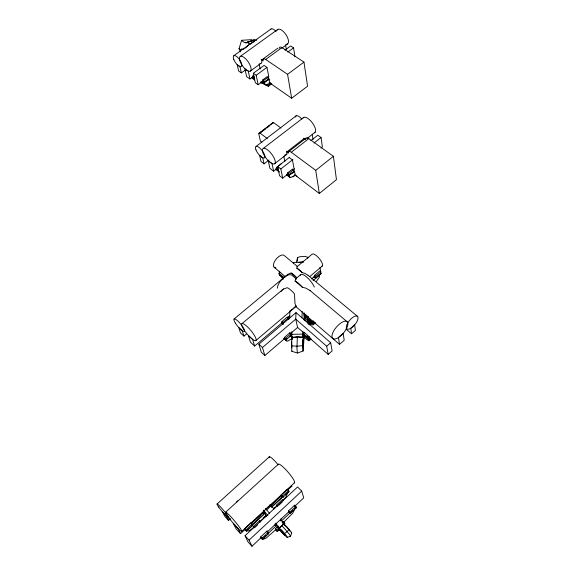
<?xml version="1.0" encoding="UTF-8"?>
<svg xmlns="http://www.w3.org/2000/svg" width="575" height="575" viewBox="0 0 575 575"><rect width="100%" height="100%" fill="white"/><g stroke="black" fill="none" stroke-linecap="round" stroke-linejoin="round"><path stroke-width="0.86" d="M303.226 342.707L303.226 341.033L303.219 344.971L303.248 338.977L303.162 348.206L303.658 343.332L303.341 336.339L302.709 343.002L303.032 351.066L297.39 353.028L291.82 351.275L291.532 341.909L292.359 336.849M302.989 331.416L302.989 336.914L303.061 335.009L303.011 335.857M303.995 319.923L304.283 312.865M304.592 319.736L304.671 317.824M304.218 335.8L303.032 351.066M304.858 319.865L305.002 316.322M301.94 317.759L302.206 311.542M291.841 331.66L291.82 337.151L303.032 336.878L303.09 337.604L297.354 336.828L291.928 337.841L291.92 336.857M307.021 335.743L328.181 354.38L332.113 350.923L330.668 342.736L296.024 312.613L295.715 319.132L297.598 327.448L304.247 333.299M289.613 318.061L289.98 310.967M297.253 261.201L297.498 257.715L299.855 256.694L305.447 256.5L307.877 257.356L307.776 258.225M291.791 341.528L291.805 347.904M297.498 257.715L296.427 262.682M297.354 336.828L296.93 348.091L297.39 353.028L297.577 352.626M294.795 509.026L292.747 513.195L283.842 522.093M310.155 290.619L305.713 288.097L302.385 287.256L295.119 281.118L295.442 279.443L295.802 278.674L296.161 278.839M307.898 275.166L304.635 273.276L302.184 272.651A7.878 2.458 50.1 0 0 296.837 268.194L297.34 266.455M287.572 493.055L286.019 496.886L282.684 500.458M292.021 339.473L292.244 339.573M304.556 337.935L308.667 340.695L309.415 340.055L309.185 338.977M240.544 51.793L239.02 48.731L241.629 40.279L251.692 39.653A3.565 1.466 55.9 0 0 253.891 40.157A3.558 1.466 55.7 0 1 256.105 40.667A4.873 2.02 55.7 0 1 256.206 40.149M291.626 533.104L290.476 536.439L287.169 537.316M307.064 320.8L312.009 324.717L313.023 324.853L314.669 322.877M291.82 351.275L291.971 350.901M283.31 496.613L282.922 497.361L281.146 495.528M277.833 530.402L278.544 530.804C279.242 524.946 288.499 539.544 284.172 534.319A2.889 0.367 49.3 0 1 281.132 531.271A3.213 0.41 49.3 0 1 278.566 528.051A3.213 0.41 49.3 0 1 279.479 528.288L280.32 529.158A4.312 0.546 49.3 0 1 284.481 533.564A3.227 0.41 49.2 0 1 287.191 537.079A3.227 0.41 49.2 0 1 285.272 535.67A3.946 0.503 49.3 0 1 281.958 532.493L277.193 527.203M280.37 519.707C285.143 523.904 283.662 523.408 279.479 528.288L278.041 526.52L278.588 527.074M263.012 81.176L262.753 79.918L267.26 76.597L268.123 77.194L268.489 79.077L264.313 82.778L262.272 81.348M286.494 275.842L288.916 273.779L291.058 273.003A7.899 2.408 50.1 0 1 296.391 277.481L291.058 273.003M283.267 523.545A3.206 0.424 49.2 0 1 283.935 524.105L284.783 524.968A4.305 0.575 49.2 0 1 288.945 529.359L287.112 531.667L284.481 533.564M281.067 291.453L282.232 290.008L284.338 288.722L287.248 287.694A10.738 3.134 50 0 1 294.493 293.897L294.975 303.456L296.003 306.511M293.825 171.587L288.981 175.397L293.825 171.587L293.487 169.754L292.531 169.036L287.68 172.852L287.917 174.067M316.466 281.405L319.492 276.906L319.492 274.498M283.116 523.157L283.935 524.105C276.884 529.633 280.729 527.692 275.296 523.228M314.726 276.539L314.518 275.389L319.736 271.005L320.8 271.874L321.094 273.599L316.135 277.919L314.015 276.438M275.741 529.683L275.418 528.863L277.258 527.146M282.152 522.553L283.382 521.403L285.035 523.918M275.576 529.841L266.232 538.035L263.58 539.192L262.488 538.128M279.543 529.079L277.1 531.372L276.611 530.143L278.451 528.418M283.353 523.818L284.582 522.668M278.544 530.804L279.795 529.633M294.551 506.431L303.722 497.857L301.695 491.129L297.591 486.975L245.036 535.72L247.983 541.88L251.951 546.25L261.129 537.675L260.683 536.928L267.023 531.012L268.23 532.306L268.741 533.543L262.423 539.458L260.691 537.575M288.787 511.815L288.492 510.952L294.673 505.173L295.895 506.424L296.319 507.732L290.152 513.504L288.391 511.678M267.023 532.163L288.65 511.944M266.103 535.548L262.423 539.458L261.884 538.236L268.23 532.306M293.027 510.348L290.152 513.504L289.707 512.217L295.895 506.424M268.058 533.485L275.209 526.793A1.236 0.41 -46 0 0 275.935 525.543L276.381 525.126L275.245 523.911M280.83 520.964L281.276 520.548A1.229 0.41 -46.2 0 0 282.318 520.138L289.383 513.525A1.222 0.41 -46.4 0 0 290.073 512.605M251.951 546.25L249.054 540.133L301.695 491.129M257.593 524.91L254.481 527.8L253.309 526.535L259.533 520.763L260.705 522.021M278.667 505.36L282.332 501.961M265.858 509.004L270.394 504.814M240.522 533.665L237.993 528.468L233.278 523.286L235.858 528.526L240.522 533.665L245.087 529.438L244.662 528.641L250.995 522.79L252.173 524.062L252.734 525.32L246.423 531.163L244.67 529.252M281.268 494.809L287.399 489.138L288.6 490.36L289.038 491.697L282.922 497.361L281.268 494.809L281.577 495.693L270.523 505.914M241.874 531.372L294.637 482.598M251.821 522.819L255.702 519.225M256.996 518.032L260.231 515.042M271.199 504.9L275.015 501.371M279.472 497.253L281.376 495.485L282.713 496.002M251.613 523.408L264.953 511.067M287.486 490.231L292.05 486.004M269.344 513.173L266.721 509.91L271.256 505.713L270.034 504.44M252.734 525.32L246.423 531.163L245.841 529.927L252.173 524.062M282.462 496.038L288.6 490.36M251.929 525.083L263.515 514.352A1.222 0.424 -45.8 0 0 264.227 513.108L264.428 513.317A1.222 0.424 -45.8 0 1 263.709 514.56L252.123 525.291M271.86 506.632L281.994 497.246A1.208 0.424 -46.3 0 0 282.677 496.326M271.422 507.423L282.196 497.454A1.208 0.424 -46.3 0 0 282.871 496.534M285.178 494.881L289.038 491.697M276.589 506.115L276.266 505.26L282.368 499.603L283.554 500.825M263.336 518.01C263.968 515.983 265.456 518.068 264.55 516.882M273.384 508.695L274.584 507.581M253.632 527.397L249.952 530.322L248.148 531.027L246.927 530.696M259.44 522.014L266.663 515.315M273.65 508.839L276.877 505.849M228.548 520.476L226.428 516.235L222.583 512.009L224.739 516.278L228.548 520.476L230.518 518.672M236.555 501.997L237.806 500.861M225.472 512.332L278.207 464.363A12.355 2.084 49.1 0 1 288.118 472.226A12.355 2.084 49.1 0 1 294.17 482.892M217.134 503.937L269.431 456.708M245.23 48.142L249.557 44.261A4.844 1.969 55.6 0 1 250.952 43.937M290.152 336.418L291.388 335.304L291 333.68L289.922 332.717L284.417 337.432L284.69 338.517M339.537 344.382L344.202 340.271L343.146 333.378L338.431 337.525L339.537 344.382L295.507 306.31M351.548 333.795L355.393 330.409L354.66 324.846L350.779 328.26L351.548 333.795L346.071 329.152M328.181 354.38L326.686 346.236L330.668 342.736M308.667 340.695L310.708 338.927M309.242 340.623L311.176 338.948M308.516 339.552L308.171 337.928L309.35 336.907L304.232 332.408L303.054 333.414L303.413 335.045L308.516 339.552L310.392 337.935M313.023 324.853L315.646 322.589M291.388 335.304L285.897 340.019L283.993 338.308M310.069 322.597L308.2 324.207L307.862 322.575L309.005 321.59L304.635 317.795M308.236 316.401L307.079 317.393L307.424 319.053L312.491 323.445L312.153 321.792L313.317 320.793M309.077 324.76L310.773 323.301M309.515 324.904L311.463 323.236M314.374 321.813L312.491 323.445L307.424 319.053M296.024 312.613L258.894 344.181L261.302 352.245L264.845 355.53L284.898 338.337M290.246 333.752L297.598 327.448M286.235 339.782L285.897 340.019L285.488 338.402L291 333.68M287.184 338.337L285.876 339.458L286.149 340.529L287.723 341.126L292.646 338.186M264.845 355.53L262.473 347.487L295.715 319.132L326.686 346.236M308.056 316.825L305.059 314.23L304.98 314.949A2.782 0.805 49.5 0 0 304.498 315.438L308.919 319.714M304.98 314.949L305.059 314.23M304.498 315.438L304.692 315.272A2.782 0.805 49.5 0 1 304.757 314.827M305.332 316.602L307.316 317.997M289.973 311.082L292.524 308.919M293.796 307.841L295.708 306.223M255.832 340.565A10.939 2.566 50.2 0 0 247.228 326.643A10.939 2.566 50.2 0 0 243.548 329.18A10.939 2.566 50.2 0 0 255.832 340.565L296.7 305.922M282.21 322.632L281.937 321.533L287.385 316.911L288.449 317.846L288.844 319.499M287.471 317.86L289.405 316.214M254.639 346.057L252.569 339.322L248.357 335.426L250.47 342.183L254.639 346.057L282.512 322.381M287.953 317.759L289.987 316.027M281.513 322.438L283.41 324.12L283.001 322.474L288.449 317.846M243.929 336.109L242.19 330.69L238.754 327.506L240.508 332.939L243.929 336.109L246.668 333.802M311.772 279.026L314.511 276.719M321.094 273.599L315.883 277.984L315.574 276.266L320.8 271.874M317.019 276.582L318.873 275.022M313.109 280.535L315.143 278.825A1.028 0.474 -50.3 0 0 315.783 277.624L312.915 277.114M309.918 276.446L322.201 266.132M241.867 323.725L283.619 288.851M295.938 278.559L300.725 274.555M284.869 276.316L283.741 277.258L278.968 273.204L280.097 272.27M234.068 319.003L287.967 274.239M296.952 266.778L312.153 254.15A7.82 2.616 50 0 1 319.837 259.239A7.82 2.616 50 0 1 321.504 266.347M284.438 525.155L286.968 527.361M294.652 174.771L319.333 193.466L336.447 179.666L333.399 156.299L308.818 138.618A5.261 2.12 52.4 0 0 305.785 138.755M319.333 193.466L315.732 170.344L333.399 156.299M294.903 175.31L292.905 176.892L292.352 176.539M289.642 157.198L277.668 166.542L279.558 175.749L282.706 178.164L288.276 173.787M293.149 169.948L294.544 168.856M321.001 148.041L322.395 146.941L321.051 137.526L317.817 135.226L310.773 140.724M294.91 175.497L290.569 177.546L289.189 176.554L288.628 173.571L293.487 169.754M289.649 174.8L292.409 172.622A0.942 0.51 -53 0 0 293.214 172.687A1.84 0.992 -53.1 0 0 293.882 172.069A0.942 0.51 -53.1 0 0 294.127 171.271M273.621 171.192L271.997 163.523L268.245 160.662L269.898 168.338L273.621 171.192L277.15 168.432M282.706 178.164L280.852 168.964L292.84 159.584M313.993 143.038L321.051 137.526M286.386 151.62L288.406 153.115A5.297 2.02 52.3 0 1 291.302 152.246L308.818 138.618M277.085 168.489L276.834 167.268L281.671 163.494M304.211 138.424L286.81 151.937A9.531 3.587 52.7 0 1 284.675 155.006M288.549 151.721L306.001 138.158M274.979 163.451L286.961 154.129M307.402 138.237L315.158 132.207M264.054 163.853L262.696 157.722L259.62 155.372L261.007 161.51L264.054 163.853L268.978 160.037M263.436 148.328L303.88 117.3M256.162 146.373L296.233 115.762M259.613 133.048L273.276 122.669M260.173 132.998L265.636 128.85M267.001 127.815L269.05 126.256M258.908 133.314L272.557 122.957M269.107 82.534L291.662 98.232L307.582 86.214L303.967 62.129L281.923 47.596A4.88 2.099 55.3 0 0 279.285 48.228M270.451 83.569L267.677 85.625L266.311 84.676M264.313 83.562L268.295 86.351L271.846 83.713M291.662 98.232L287.565 74.319L303.967 62.129M268.489 79.077L263.99 82.397L262.696 81.492M264.313 82.778L263.616 80.514L268.123 77.194M267.397 77.941L268.82 76.892L266.944 67.368L264.069 65.399L253.331 73.255L255.336 82.75L258.168 84.748L263.142 81.082M284.898 50.162L290.634 45.964L293.545 47.862L294.939 56.63M249.988 78.983L248.278 71.084L244.9 68.727L246.632 76.619L249.988 78.983L253.589 76.338M258.168 84.748L256.191 75.253L266.965 67.354M287.795 52.081L293.545 47.862M277.897 48.135L261.74 59.908A8.855 3.594 55.3 0 1 260.001 63.545M261.129 59.491L263.17 60.878A4.916 2.02 55 0 1 265.657 59.455L281.923 47.596M250.254 71.149A8.898 3.493 55.1 0 0 245.432 58.607A8.898 3.493 55.1 0 0 240.142 61.597A8.898 3.493 55.1 0 0 250.254 71.149L261 63.307M281.779 48.149L287.507 43.966M241.363 72.91L239.947 66.607L237.173 64.666L238.611 70.969L241.363 72.91L245.676 69.769M240.242 56.443L277.797 29.404M233.817 55.696L271.055 28.958M294.918 508.58L296.319 507.732L295.147 506.525M269.682 83.389L265.614 84.985L261.452 81.844L264.809 84.626M267.389 534.348L268.741 533.543L267.001 531.674M250.283 43.858L254.646 41.465M246.776 42.543L254.229 39.869M241.629 40.279A7.985 3.227 56 0 0 246.416 42.687L253.891 40.157L245.812 42.78L252.684 40.71M298.353 262.408L302.673 261.992M302.745 345.668L296.98 346.179L291.518 345.891M303.586 262.114L293.257 262.459L293.379 263.034M291.712 334.334L302.881 334.097M274.268 525.104L275.935 525.543M290.361 334.046L291.748 334.427A1.071 0.474 -48.6 0 1 291.467 335.225A2.084 0.927 -48.6 0 1 290.706 335.965A1.071 0.474 -48.6 0 1 289.793 336.102M287.428 175.152L286.587 174.886L289.728 177.287M261.977 82.642L265.614 84.985M282.505 522.344L283.044 522.891M303.413 335.045L308.797 339.315M278.968 273.204L279.371 274.915L283.101 277.739M296.923 176.453L296.542 175.677M265.657 59.455L287.565 74.319M269.876 82.613L271.594 84.496L269.56 83.08M271.292 84.13L269.998 83.231L269.158 78.789M253.331 73.255L256.191 75.253M262.753 79.918L263.616 80.514M261.33 82.412L262.66 83.339L261.402 83.095L260.561 81.952M252.741 76.834L254.524 78.229L252.231 76.619M251.828 77.395L254.509 79.278L254.243 78.028M252.022 78.092L254.696 79.968M303.78 138.115L305.814 139.581M281.01 128.053L273.873 122.863A1.387 0.532 53.3 0 0 273.147 123.143A1.387 0.532 53.3 0 0 272.421 123.431M291.302 152.246L315.732 170.344M267.289 138.532L260.195 133.249A1.394 0.51 53.2 0 0 259.49 133.515A1.394 0.51 53.2 0 0 258.793 133.781L260.432 141.213L261.862 142.298M289.232 157.521L292.431 159.907L294.141 169.172M293.214 170.049L294.472 170.998L295.255 175.231M287.68 172.852L288.628 173.571M277.668 166.542L280.852 168.964M287.069 173.902L289.275 175.583M286.673 174.635L289.944 177.064M276.834 167.268L277.768 167.979L278.393 170.976L279.277 172.04L275.569 169.201M276.597 168.59L278.458 170.006L276.05 168.209M275.921 169.086L278.393 170.976M314.518 275.389L315.574 276.266M314.935 276.927L316.135 277.919M297.634 266.642L284.517 255.746A7.763 3.867 -50 0 0 275.511 259.922A7.763 3.867 -50 0 0 275.971 267.842M307.992 275.245L357.7 316.537A8.23 3.392 -50 0 1 351.16 328.052A8.23 3.392 -50 0 1 347.638 323.157A8.23 3.392 -50 0 1 357.7 316.537M296.837 268.194L302.184 272.651M296.427 279.062L292.352 275.633A10.602 5.103 -49.6 0 0 283.813 277.531A10.602 5.103 -49.6 0 0 277.279 288.183M310.018 290.504L347.386 321.957A11.083 4.614 -49.7 0 1 338.639 337.417A11.083 4.614 -49.7 0 1 333.723 330.92A11.083 4.614 -49.7 0 1 347.386 321.957M274.016 267.095L285.667 276.97M279.371 274.915L283.453 278.386M307.079 317.393L312.153 321.792M304.736 319.858L307.862 322.575M303.054 333.414L308.171 337.928M281.937 321.533L283.001 322.474M281.649 322.841L282.85 323.912M281.865 323.1L283.065 324.163M284.417 337.432L285.488 338.402M283.777 338.402L286.76 341.09M258.894 344.181L262.473 347.487M305.519 316.444L304.692 315.272M288.492 510.952L289.707 512.217M276.266 505.26L277.452 506.489M265.506 508.623L266.721 509.91M263.666 510.895L267.95 515.437M265.355 515.107L266.642 516.479M263.192 513.288L262.818 512.648L263.192 513.288A3.213 1.121 -45.8 0 1 264.428 513.317M275.418 528.863L276.611 530.143M275.368 529.525L277.1 531.372M260.683 536.928L261.884 538.236M288.384 529.165L289.908 531.163M244.662 528.641L245.841 529.927M245.036 535.72L249.054 540.133M282.922 522.934L282.584 522.503M268.295 86.351L267.389 84.158M287.378 527.836L288.111 528.763M271.256 505.713L273.873 508.968M283.116 279.385L281.707 276.827M253.309 526.535L253.676 527.361M250.995 522.79L251.376 523.624M279.996 529.331L283.497 533.305L281.261 530.653L282.21 531.782M259.533 520.763L259.893 521.597M267.023 531.012L267.368 531.839M263.724 510.075L266.067 515.868M278.386 529.683L278.702 530.495M276.381 525.126L277.229 527.304M294.673 505.173L294.961 506.043M289.922 332.717L290.181 333.802M279.299 271.192L279.687 272.838M303.485 334.549L304.146 337.568M253.201 76.626L252.935 75.368L253.783 75.958L254.179 77.841M309.35 336.907L309.58 337.992M303.895 314.151L304.901 318.917M309.005 321.59L309.228 322.676M259.095 63.94L260.123 69.014M280.938 518.873L281.276 520.548M264.284 83.828L264.033 82.577L267.238 80.212A0.877 0.525 -56.4 0 0 268 80.363A1.703 1.021 -56.5 0 0 268.626 79.803A0.877 0.525 -56.5 0 0 268.834 79.027M313.138 322.913L313.353 324.012M283.842 156.299L284.855 161.496M319.966 267.382L320.678 271.529M285.559 44.807L286.372 49.615M312.232 134.227L313.037 139.452M295.119 281.118A10.702 3.227 49.9 0 1 302.385 287.256M300.301 275.382A10.666 3.328 49.9 0 1 306.439 276.841A10.666 3.328 49.9 0 1 314.317 287.098M304.577 335.347A2.099 0.575 49.4 0 1 304.197 334.952M295.392 117.056A6.986 2.846 53.1 0 1 301.803 119.025M303.082 117.933A9.416 3.888 52.9 0 1 312.239 122.691A9.416 3.888 52.9 0 1 314.338 132.796M239.02 48.731A3.579 1.416 55.7 0 0 241.191 49.27A3.579 1.423 55.5 0 1 242.664 49.27M243.469 49.299A4.895 1.955 55.4 0 1 244.023 48.731M256.436 39.776A4.873 2.02 55.7 0 1 256.788 39.567M246.416 42.687A4.327 1.747 55.6 0 1 249.557 44.261M270.566 29.541A6.505 2.81 55.9 0 1 276.05 31.517M277.121 30.18A8.754 3.838 55.7 0 1 285.962 34.672A8.754 3.838 55.7 0 1 286.487 44.218M288.945 529.359A3.22 0.431 49.2 0 1 291.309 532.242A3.22 0.431 49.2 0 1 291.238 532.924M290.03 536.252A4.377 0.568 49.2 0 0 290.073 535.339A4.377 0.568 49.2 0 0 287.112 531.667A5.937 0.776 49.2 0 0 284.028 528.015A6.986 0.906 49.2 0 0 281.383 525.528M262.991 513.08A3.213 1.121 -45.8 0 1 264.227 513.108M269.272 457.714A9.099 1.517 49.3 0 1 271.572 457.908A9.099 1.517 49.3 0 1 278.077 464.816M235.383 323.107A8.086 1.876 50.4 0 0 244.389 331.459A8.086 1.876 50.4 0 0 237.942 321.102A8.086 1.876 50.4 0 0 235.383 323.107M255.976 149.946A7.108 2.537 52.8 0 0 264.191 157.981A7.108 2.537 52.8 0 0 260.41 148.587A7.108 2.537 52.8 0 0 255.976 149.946M263.113 153.094A9.581 3.464 52.6 0 0 274.246 163.976A9.581 3.464 52.6 0 0 269.265 151.354A9.581 3.464 52.6 0 0 263.113 153.094M233.788 59.541A6.605 2.559 55.2 0 0 241.263 66.614A6.605 2.559 55.2 0 0 237.612 57.277A6.605 2.559 55.2 0 0 233.788 59.541M218.752 507.157A9.315 0.913 50 0 0 228.821 518.24A9.315 0.913 50 0 0 221.404 507.876A9.315 0.913 50 0 0 218.752 507.157M227.793 516.35A12.65 1.251 49.9 0 0 241.565 531.508A12.65 1.251 49.9 0 0 231.66 517.622A12.65 1.251 49.9 0 0 227.793 516.35"/></g></svg>
